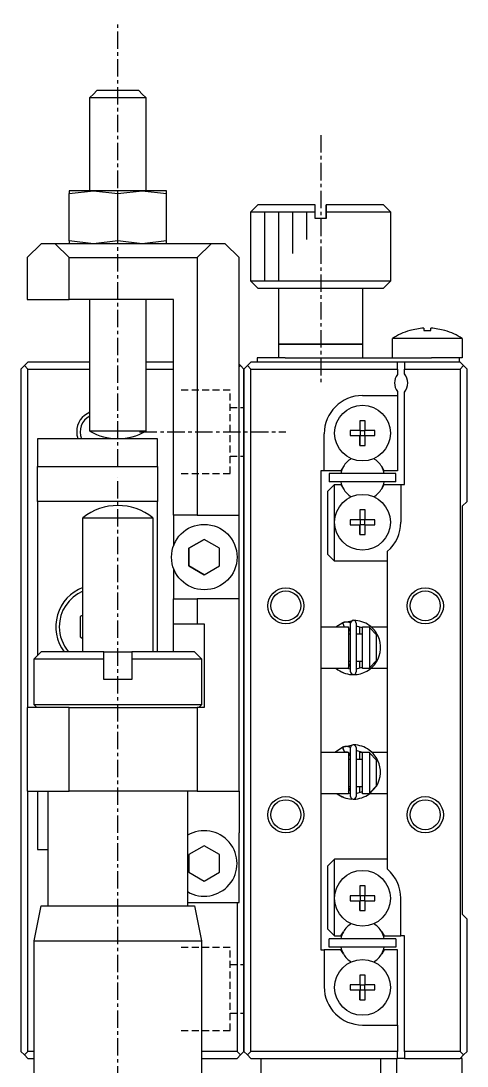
# Model space of a CAD drawing. Extents: x 10 to 368, y 10 to 243.
# Drawn here: x 336.3 to 368.3, y 122 to 197.1 of the extents above; entities that cross this region are included whole.
import ezdxf

# ---------------------------------------------------------------- set-up
doc = ezdxf.new("R2010")
doc.units = 0
doc.linetypes.add('CENTER', pattern=[2, 1.25, -0.25, 0.25, -0.25])
doc.linetypes.add('DASHED', pattern=[0.75, 0.5, -0.25])
doc.layers.get('0').update_dxf_attribs({"linetype": 'CONTINUOUS'})
doc.layers.add('CENTER', color=1, linetype='CENTER')

msp = doc.modelspace()

# ---------------------------------------------------------------- linework, layer by layer
at = {"color": 7, "linetype": 'CONTINUOUS'}
for p, q in [((341.283, 191.6), (341.533, 191.85)), ((341.283, 191.6), (345.283, 191.6)), ((341.283, 184.9), (341.283, 191.6)), ((341.533, 191.85), (341.783, 192.1)), ((344.783, 192.1), (341.783, 192.1)), ((344.783, 192.1), (345.033, 191.85)), ((345.033, 191.85), (345.283, 191.6)), ((345.283, 191.6), (345.283, 184.9)), ((339.783, 184.703), (341.533, 184.9)), ((339.783, 184.9), (339.783, 184.703)), ((341.533, 184.9), (339.783, 184.9)), ((339.783, 181.297), (339.783, 184.703)), ((341.533, 184.9), (343.283, 184.703)), ((345.033, 184.9), (341.533, 184.9)), ((343.283, 184.703), (345.033, 184.9)), ((343.283, 181.297), (343.283, 184.703)), ((345.033, 184.9), (346.783, 184.703)), ((346.783, 184.9), (345.033, 184.9)), ((346.783, 184.703), (346.783, 184.9)), ((346.783, 181.297), (346.783, 184.703)), ((352.833, 183.4), (353.333, 183.9)), ((357.433, 183.9), (353.333, 183.9)), ((357.433, 183.4), (357.433, 183.9)), ((358.233, 183.4), (358.233, 183.9)), ((358.233, 183.9), (358.233, 183.4)), ((362.333, 183.9), (358.233, 183.9)), ((362.333, 183.9), (362.833, 183.4)), ((352.833, 183.4), (357.433, 183.4)), ((352.833, 178.4), (352.833, 183.4)), ((357.433, 182.9), (357.433, 183.4)), ((358.233, 182.9), (358.233, 183.4)), ((358.233, 183.4), (362.833, 183.4)), ((358.233, 183.4), (358.233, 182.9)), ((362.833, 183.4), (362.833, 178.4)), ((358.233, 182.9), (357.433, 182.9)), ((337.783, 181.1), (336.783, 180.1)), ((338.783, 181.1), (337.783, 181.1)), ((339.783, 180.1), (338.783, 181.1)), ((339.783, 181.1), (338.783, 181.1)), ((341.533, 181.1), (339.783, 181.297)), ((339.783, 181.297), (339.783, 181.1)), ((341.283, 181.1), (339.783, 181.1)), ((345.283, 181.1), (341.283, 181.1)), ((343.283, 181.297), (341.533, 181.1)), ((345.033, 181.1), (343.283, 181.297)), ((346.783, 181.297), (345.033, 181.1)), ((349.983, 181.1), (345.283, 181.1)), ((346.783, 181.1), (346.783, 181.297)), ((349.983, 181.1), (348.983, 180.1)), ((350.983, 181.1), (349.983, 181.1)), ((351.983, 180.1), (350.983, 181.1)), ((336.783, 180.1), (336.783, 177.1)), ((339.783, 177.1), (339.783, 180.1)), ((339.783, 180.1), (348.983, 180.1)), ((348.983, 180.1), (348.983, 161.6)), ((351.983, 161.6), (351.983, 180.1)), ((357.833, 178.4), (352.833, 178.4)), ((353.333, 177.9), (352.833, 178.4)), ((353.333, 177.9), (357.833, 177.9)), ((354.833, 173.9), (354.833, 177.9)), ((362.833, 178.4), (357.833, 178.4)), ((357.833, 177.9), (362.333, 177.9)), ((360.833, 177.9), (360.833, 173.9)), ((362.833, 178.4), (362.333, 177.9)), ((336.783, 177.1), (339.783, 177.1)), ((347.283, 177.1), (339.783, 177.1)), ((341.283, 167.636), (341.283, 177.1)), ((345.283, 177.1), (345.283, 167.636)), ((347.283, 161.6), (347.283, 177.1)), ((364.221, 174.869), (364.224, 174.863)), ((365.223, 175.035), (365.223, 174.863)), ((365.743, 174.863), (365.743, 175.035)), ((366.742, 174.863), (366.745, 174.869)), ((367.983, 174.292), (362.983, 174.292)), ((362.983, 172.9), (362.983, 174.292)), ((365.223, 174.863), (365.743, 174.863)), ((367.983, 174.292), (367.983, 172.9)), ((354.833, 173.9), (357.833, 173.9)), ((357.833, 173.9), (354.833, 173.9)), ((354.833, 172.9), (354.833, 173.9)), ((357.833, 173.9), (360.833, 173.9)), ((360.833, 173.9), (357.833, 173.9)), ((360.833, 173.9), (360.833, 172.9)), ((353.283, 172.9), (353.283, 172.6)), ((355.283, 172.9), (353.283, 172.9)), ((355.283, 172.9), (364.408, 172.9)), ((364.408, 172.9), (365.783, 172.9)), ((367.783, 172.9), (365.783, 172.9)), ((367.783, 172.6), (367.783, 172.9)), ((367.983, 172.9), (367.783, 172.9)), ((336.333, 172.1), (336.583, 172.35)), ((336.333, 172.1), (336.333, 123.1)), ((336.833, 172.6), (336.583, 172.35)), ((336.583, 172.35), (336.833, 172.1)), ((341.283, 172.6), (336.833, 172.6)), ((336.833, 147.8), (336.833, 172.1)), ((336.833, 172.1), (341.283, 172.1)), ((347.283, 172.6), (345.283, 172.6)), ((345.283, 172.1), (347.283, 172.1)), ((352.083, 172.35), (351.983, 172.45)), ((351.983, 172.25), (352.083, 172.35)), ((352.333, 172.1), (352.083, 172.35)), ((352.333, 172.1), (352.583, 172.35)), ((352.333, 172.1), (352.333, 123.1)), ((352.333, 123.1), (352.333, 172.1)), ((352.833, 172.6), (352.583, 172.35)), ((352.583, 172.35), (352.833, 172.1)), ((363.333, 172.6), (352.833, 172.6)), ((352.833, 123.1), (352.833, 172.1)), ((352.833, 172.1), (363.333, 172.1)), ((363.833, 172.6), (363.333, 172.6)), ((363.333, 172.1), (363.333, 172.6)), ((363.333, 172.1), (363.333, 171.7)), ((367.833, 172.6), (363.833, 172.6)), ((363.833, 172.6), (363.833, 172.1)), ((363.833, 172.1), (367.833, 172.1)), ((363.833, 171.761), (363.833, 172.1)), ((368.083, 172.35), (367.833, 172.6)), ((367.833, 172.1), (368.083, 172.35)), ((367.833, 172.1), (367.833, 123.1)), ((368.083, 172.35), (368.333, 172.1)), ((368.333, 162.6), (368.333, 172.1)), ((363.333, 170.5), (363.333, 170.2)), ((363.833, 163.8), (363.833, 170.439)), ((360.833, 170.2), (363.333, 170.2)), ((363.333, 170.2), (363.333, 164.8)), ((360.653, 168.386), (360.653, 167.68)), ((361.013, 168.386), (360.653, 168.386)), ((360.653, 168.386), (360.653, 167.68)), ((361.013, 167.68), (361.013, 168.386)), ((345.283, 167.636), (341.283, 167.636)), ((345.283, 167.636), (341.283, 167.636)), ((358.083, 164.8), (358.083, 167.45)), ((359.947, 167.68), (359.947, 167.32)), ((360.653, 167.68), (359.947, 167.68)), ((360.663, 167.67), (360.653, 167.68)), ((361.003, 167.67), (360.663, 167.67)), ((360.663, 167.67), (360.663, 167.33)), ((361.003, 167.67), (361.013, 167.68)), ((361.003, 167.33), (361.003, 167.67)), ((361.719, 167.68), (361.013, 167.68)), ((361.719, 167.32), (361.719, 167.68)), ((346.133, 167.1), (337.533, 167.1)), ((337.533, 167.1), (337.533, 165.1)), ((346.133, 165.1), (346.133, 167.1)), ((359.947, 167.32), (360.653, 167.32)), ((360.663, 167.33), (360.653, 167.32)), ((360.653, 167.32), (360.653, 166.614)), ((360.653, 166.614), (360.653, 167.32)), ((360.653, 166.614), (361.013, 166.614)), ((360.663, 167.33), (361.003, 167.33)), ((361.003, 167.33), (361.013, 167.32)), ((361.013, 167.32), (361.719, 167.32)), ((361.013, 166.614), (361.013, 167.32)), ((337.533, 165.1), (346.133, 165.1)), ((337.533, 162.6), (337.533, 165.1)), ((346.133, 165.1), (346.133, 162.6)), ((358.083, 164.8), (357.833, 164.8)), ((357.833, 164.8), (357.833, 162.6)), ((359.289, 164.8), (358.083, 164.8)), ((363.233, 164.6), (358.433, 164.6)), ((358.433, 164.6), (358.433, 164)), ((359.458, 165.094), (359.289, 164.8)), ((362.377, 164.8), (362.208, 165.094)), ((363.333, 164.8), (362.377, 164.8)), ((363.233, 164), (363.233, 164.6)), ((358.833, 163.8), (358.333, 163.3)), ((363.233, 164), (358.433, 164)), ((358.833, 163.8), (359.289, 163.8)), ((358.833, 161.1), (358.833, 163.8)), ((359.289, 163.8), (359.458, 163.506)), ((362.208, 163.506), (362.377, 163.8)), ((362.377, 163.8), (363.583, 163.8)), ((363.583, 163.8), (363.833, 163.8)), ((363.583, 163.8), (363.583, 161.1)), ((358.333, 163.3), (358.333, 158.8)), ((346.133, 162.6), (337.533, 162.6)), ((337.533, 162.6), (337.533, 151.55)), ((346.133, 151.8), (346.133, 162.6)), ((357.833, 162.6), (357.833, 130.4)), ((368.333, 162.6), (367.983, 162.25)), ((367.983, 162.25), (367.983, 132.95)), ((340.783, 161.422), (345.783, 161.422)), ((340.783, 151.8), (340.783, 161.422)), ((345.783, 161.422), (345.783, 151.8)), ((348.983, 161.6), (347.283, 161.6)), ((347.283, 161.6), (347.283, 159.426)), ((348.983, 161.6), (351.983, 161.6)), ((351.983, 155.6), (351.983, 161.6)), ((360.653, 161.986), (360.653, 161.28)), ((361.013, 161.986), (360.653, 161.986)), ((360.653, 161.986), (360.653, 161.28)), ((361.013, 161.28), (361.013, 161.986)), ((358.833, 158.3), (358.833, 161.1)), ((359.947, 161.28), (359.947, 160.92)), ((360.653, 161.28), (359.947, 161.28)), ((359.947, 160.92), (360.653, 160.92)), ((360.663, 161.27), (360.653, 161.28)), ((360.663, 160.93), (360.653, 160.92)), ((360.653, 160.92), (360.653, 160.214)), ((360.653, 160.214), (360.653, 160.92)), ((361.003, 161.27), (360.663, 161.27)), ((360.663, 161.27), (360.663, 160.93)), ((360.663, 160.93), (361.003, 160.93)), ((361.003, 161.27), (361.013, 161.28)), ((361.003, 160.93), (361.003, 161.27)), ((361.003, 160.93), (361.013, 160.92)), ((361.719, 161.28), (361.013, 161.28)), ((361.013, 160.92), (361.719, 160.92)), ((361.013, 160.214), (361.013, 160.92)), ((361.719, 160.92), (361.719, 161.28)), ((349.483, 159.87), (348.383, 159.235)), ((348.383, 159.235), (349.483, 159.87)), ((350.583, 159.235), (349.483, 159.87)), ((360.653, 160.214), (361.013, 160.214)), ((348.383, 159.235), (348.383, 157.965)), ((348.383, 157.965), (348.383, 159.235)), ((350.583, 157.965), (350.583, 159.235)), ((358.333, 158.8), (358.833, 158.3)), ((362.633, 136.179), (362.633, 159.021)), ((347.283, 157.774), (347.283, 155.6)), ((348.383, 157.965), (349.483, 157.33)), ((349.483, 157.33), (348.383, 157.965)), ((349.483, 157.33), (350.583, 157.965)), ((362.633, 158.3), (358.833, 158.3)), ((347.283, 155.6), (348.983, 155.6)), ((347.283, 153.8), (347.283, 155.6)), ((348.983, 155.6), (348.983, 153.8)), ((351.983, 155.6), (348.983, 155.6)), ((351.983, 141.8), (351.983, 155.6)), ((340.783, 154.437), (340.583, 154.322)), ((340.583, 154.322), (340.583, 152.878)), ((358.927, 153.6), (359.414, 153.9)), ((359.405, 153.896), (359.509, 153.6)), ((359.411, 153.896), (359.41, 153.891)), ((359.41, 153.891), (359.41, 153.886)), ((359.41, 153.886), (359.411, 153.88)), ((359.412, 153.899), (359.411, 153.896)), ((359.411, 153.88), (359.412, 153.872)), ((359.412, 153.899), (360.154, 154.057)), ((359.413, 153.9), (359.412, 153.899)), ((359.412, 153.872), (359.414, 153.864)), ((359.415, 153.901), (359.413, 153.9)), ((359.414, 153.901), (359.444, 153.913)), ((359.414, 153.864), (359.416, 153.854)), ((359.416, 153.854), (359.419, 153.844)), ((359.444, 153.913), (359.477, 153.924)), ((359.477, 153.924), (359.51, 153.934)), ((359.51, 153.934), (359.544, 153.942)), ((359.544, 153.942), (359.578, 153.948)), ((359.578, 153.948), (359.612, 153.953)), ((359.612, 153.953), (359.646, 153.955)), ((359.646, 153.955), (359.681, 153.957)), ((359.681, 153.957), (359.715, 153.956)), ((359.715, 153.956), (359.75, 153.954)), ((359.75, 153.954), (359.784, 153.949)), ((359.784, 153.949), (359.818, 153.944)), ((359.818, 153.944), (359.852, 153.936)), ((359.852, 153.936), (359.885, 153.927)), ((359.885, 153.927), (359.918, 153.916)), ((359.918, 153.916), (359.95, 153.904)), ((359.95, 153.904), (359.982, 153.89)), ((359.981, 150.358), (359.981, 153.858)), ((359.982, 153.89), (359.983, 153.889)), ((360.381, 153.858), (360.381, 150.358)), ((347.283, 153.8), (348.983, 153.8)), ((347.283, 151.8), (347.283, 153.8)), ((348.983, 153.8), (349.483, 153.8)), ((349.483, 153.8), (349.483, 147.8)), ((357.833, 153.6), (359.833, 153.6)), ((359.419, 153.844), (359.422, 153.833)), ((359.422, 153.833), (359.426, 153.821)), ((359.426, 153.821), (359.43, 153.808)), ((359.43, 153.808), (359.434, 153.795)), ((359.434, 153.795), (359.439, 153.782)), ((359.439, 153.782), (359.444, 153.768)), ((359.444, 153.768), (359.45, 153.753)), ((359.45, 153.753), (359.455, 153.739)), ((359.455, 153.739), (359.461, 153.724)), ((359.461, 153.724), (359.468, 153.709)), ((359.468, 153.709), (359.474, 153.694)), ((359.474, 153.694), (359.481, 153.679)), ((359.481, 153.679), (359.487, 153.665)), ((359.487, 153.665), (359.494, 153.651)), ((359.494, 153.651), (359.5, 153.637)), ((359.5, 153.637), (359.507, 153.624)), ((359.507, 153.624), (359.513, 153.612)), ((359.513, 153.612), (359.52, 153.6)), ((359.833, 153.6), (359.833, 150.6)), ((359.981, 153.256), (359.833, 153.516)), ((360.833, 153.515), (360.381, 153.646)), ((360.633, 153.1), (360.633, 153.6)), ((360.833, 150.6), (360.833, 153.6)), ((360.833, 153.6), (361.333, 153.6)), ((361.333, 153.6), (361.333, 153.546)), ((361.333, 153.546), (361.333, 150.654)), ((361.833, 153.017), (361.333, 153.546)), ((361.433, 153.6), (361.434, 153.6)), ((361.435, 153.6), (362.633, 153.6)), ((340.583, 152.878), (340.783, 152.763)), ((359.833, 153.1), (359.981, 153.1)), ((360.381, 153.1), (360.833, 153.1)), ((361.833, 151.183), (361.833, 153.017)), ((337.283, 151.3), (337.783, 151.8)), ((342.283, 151.8), (337.783, 151.8)), ((342.283, 151.3), (342.283, 151.8)), ((342.283, 151.8), (344.283, 151.8)), ((348.783, 151.8), (344.283, 151.8)), ((344.283, 151.8), (344.283, 151.3)), ((348.783, 151.8), (349.283, 151.3)), ((337.283, 151.3), (342.283, 151.3)), ((337.283, 148), (337.283, 151.3)), ((342.283, 149.8), (342.283, 151.3)), ((344.283, 151.3), (349.283, 151.3)), ((344.283, 151.3), (344.283, 149.8)), ((349.283, 151.3), (349.283, 148)), ((359.981, 151.1), (359.833, 151.1)), ((359.833, 150.7), (359.981, 150.96)), ((360.833, 151.1), (360.381, 151.1)), ((360.633, 150.625), (360.633, 151.1)), ((361.333, 150.654), (361.833, 151.183)), ((359.833, 150.6), (357.833, 150.6)), ((359.414, 150.316), (359.361, 150.34)), ((359.414, 150.315), (359.415, 150.315)), ((359.457, 150.298), (359.414, 150.315)), ((359.415, 150.315), (359.415, 150.316)), ((359.461, 150.297), (359.457, 150.298)), ((359.463, 150.296), (359.461, 150.297)), ((359.466, 150.295), (359.463, 150.296)), ((359.468, 150.295), (359.466, 150.295)), ((359.469, 150.294), (359.468, 150.295)), ((359.471, 150.294), (359.469, 150.294)), ((359.472, 150.294), (359.471, 150.294)), ((359.473, 150.293), (359.472, 150.294)), ((359.82, 150.6), (359.833, 150.597)), ((359.833, 150.597), (359.981, 150.57)), ((360.159, 150.159), (360.058, 150.163)), ((360.381, 150.57), (360.833, 150.701)), ((361.333, 150.6), (360.833, 150.6)), ((361.333, 150.654), (361.333, 150.6)), ((361.414, 150.6), (361.414, 150.6)), ((362.633, 150.6), (361.415, 150.6)), ((361.415, 150.6), (361.415, 150.6)), ((344.283, 149.8), (342.283, 149.8)), ((343.283, 148), (337.283, 148)), ((337.483, 147.8), (337.283, 148)), ((349.283, 148), (343.283, 148)), ((349.283, 148), (349.083, 147.8)), ((336.783, 147.8), (336.783, 141.8)), ((339.783, 147.8), (336.783, 147.8)), ((339.783, 147.8), (348.983, 147.8)), ((339.783, 141.8), (339.783, 147.8)), ((348.983, 147.8), (348.983, 141.8)), ((349.483, 147.8), (348.983, 147.8)), ((358.85, 144.6), (359.404, 144.958)), ((359.394, 144.954), (359.534, 144.6)), ((359.401, 144.957), (359.4, 144.954)), ((359.4, 144.954), (359.4, 144.95)), ((359.4, 144.95), (359.4, 144.945)), ((359.4, 144.945), (359.4, 144.939)), ((359.4, 144.939), (359.401, 144.932)), ((359.401, 144.957), (360.143, 145.115)), ((359.402, 144.959), (359.401, 144.957)), ((359.401, 144.932), (359.403, 144.924)), ((359.404, 144.959), (359.402, 144.959)), ((359.403, 144.959), (359.433, 144.971)), ((359.403, 144.924), (359.405, 144.915)), ((359.405, 144.915), (359.407, 144.905)), ((359.407, 144.905), (359.41, 144.894)), ((359.41, 144.894), (359.414, 144.883)), ((359.414, 144.883), (359.417, 144.871)), ((359.417, 144.871), (359.422, 144.858)), ((359.422, 144.858), (359.426, 144.845)), ((359.433, 144.971), (359.466, 144.982)), ((359.466, 144.982), (359.499, 144.992)), ((359.499, 144.992), (359.533, 145)), ((359.533, 145), (359.567, 145.006)), ((359.567, 145.006), (359.601, 145.011)), ((359.601, 145.011), (359.635, 145.013)), ((359.635, 145.013), (359.67, 145.015)), ((359.67, 145.015), (359.704, 145.014)), ((359.704, 145.014), (359.739, 145.012)), ((359.739, 145.012), (359.773, 145.008)), ((359.773, 145.008), (359.807, 145.002)), ((359.807, 145.002), (359.841, 144.994)), ((359.841, 144.994), (359.874, 144.985)), ((359.874, 144.985), (359.907, 144.974)), ((359.907, 144.974), (359.939, 144.962)), ((359.939, 144.962), (359.971, 144.948)), ((359.97, 141.416), (359.97, 144.916)), ((359.971, 144.948), (359.973, 144.947)), ((360.37, 144.916), (360.37, 141.416)), ((357.833, 144.6), (359.833, 144.6)), ((359.426, 144.845), (359.431, 144.832)), ((359.431, 144.832), (359.436, 144.818)), ((359.436, 144.818), (359.442, 144.804)), ((359.442, 144.804), (359.448, 144.789)), ((359.448, 144.789), (359.454, 144.775)), ((359.454, 144.775), (359.46, 144.761)), ((359.46, 144.761), (359.466, 144.746)), ((359.466, 144.746), (359.472, 144.732)), ((359.472, 144.732), (359.479, 144.718)), ((359.479, 144.718), (359.485, 144.705)), ((359.485, 144.705), (359.492, 144.692)), ((359.492, 144.692), (359.498, 144.679)), ((359.498, 144.679), (359.504, 144.667)), ((359.504, 144.667), (359.51, 144.656)), ((359.51, 144.656), (359.516, 144.645)), ((359.516, 144.645), (359.522, 144.635)), ((359.522, 144.635), (359.527, 144.626)), ((359.527, 144.626), (359.533, 144.618)), ((359.533, 144.618), (359.538, 144.611)), ((359.538, 144.611), (359.542, 144.605)), ((359.542, 144.605), (359.546, 144.6)), ((359.765, 144.6), (359.584, 144.6)), ((359.833, 144.6), (359.833, 141.6)), ((359.97, 144.314), (359.833, 144.568)), ((359.833, 144.1), (359.97, 144.1)), ((360.833, 144.568), (360.37, 144.704)), ((360.37, 144.1), (360.833, 144.1)), ((360.633, 144.1), (360.633, 144.6)), ((360.633, 144.6), (360.759, 144.6)), ((360.833, 141.6), (360.833, 144.6)), ((360.833, 144.6), (361.333, 144.6)), ((361.333, 144.6), (361.333, 144.546)), ((361.333, 144.546), (361.333, 141.654)), ((361.833, 144.017), (361.333, 144.546)), ((361.489, 144.6), (361.489, 144.6)), ((361.489, 144.6), (361.49, 144.6)), ((361.49, 144.6), (362.633, 144.6)), ((361.833, 142.183), (361.833, 144.017)), ((359.97, 142.1), (359.833, 142.1)), ((359.833, 141.764), (359.97, 142.018)), ((360.833, 142.1), (360.37, 142.1)), ((360.633, 141.686), (360.633, 142.1)), ((361.849, 142.177), (361.329, 141.599)), ((361.333, 141.654), (361.833, 142.183)), ((336.783, 141.8), (339.783, 141.8)), ((336.833, 123.1), (336.833, 141.8)), ((337.533, 141.8), (337.533, 137.6)), ((338.283, 133.55), (338.283, 141.8)), ((348.983, 141.8), (339.783, 141.8)), ((348.283, 141.8), (348.283, 133.55)), ((348.983, 141.8), (351.983, 141.8)), ((351.983, 141.8), (351.983, 138.8)), ((359.833, 141.6), (357.833, 141.6)), ((359.403, 141.374), (359.35, 141.398)), ((359.403, 141.373), (359.404, 141.373)), ((359.447, 141.356), (359.403, 141.373)), ((359.404, 141.373), (359.405, 141.374)), ((359.45, 141.355), (359.447, 141.356)), ((359.452, 141.354), (359.45, 141.355)), ((359.455, 141.353), (359.452, 141.354)), ((359.457, 141.353), (359.455, 141.353)), ((359.459, 141.352), (359.457, 141.353)), ((359.46, 141.352), (359.459, 141.352)), ((359.461, 141.352), (359.46, 141.352)), ((359.462, 141.351), (359.461, 141.352)), ((359.833, 141.652), (359.97, 141.628)), ((360.148, 141.217), (360.047, 141.221)), ((360.37, 141.628), (360.833, 141.764)), ((361.333, 141.6), (360.833, 141.6)), ((361.333, 141.654), (361.333, 141.6)), ((362.633, 141.6), (361.333, 141.6)), ((351.983, 133.8), (351.983, 138.8)), ((337.533, 137.6), (338.283, 137.6)), ((349.483, 137.87), (348.383, 137.235)), ((350.583, 137.235), (349.483, 137.87)), ((348.383, 137.235), (348.383, 135.965)), ((350.583, 135.965), (350.583, 137.235)), ((358.833, 136.9), (358.333, 136.4)), ((362.633, 136.9), (358.833, 136.9)), ((358.833, 134.1), (358.833, 136.9)), ((348.383, 135.965), (349.483, 135.33)), ((349.483, 135.33), (350.583, 135.965)), ((358.333, 136.4), (358.333, 131.9)), ((360.653, 134.986), (360.653, 134.28)), ((361.013, 134.986), (360.653, 134.986)), ((360.653, 134.986), (360.653, 134.28)), ((361.013, 134.28), (361.013, 134.986)), ((348.283, 133.8), (351.983, 133.8)), ((351.833, 133.8), (351.833, 123.1)), ((358.833, 131.4), (358.833, 134.1)), ((359.947, 134.28), (359.947, 133.92)), ((360.653, 134.28), (359.947, 134.28)), ((359.947, 133.92), (360.653, 133.92)), ((360.663, 134.27), (360.653, 134.28)), ((360.663, 133.93), (360.653, 133.92)), ((360.653, 133.92), (360.653, 133.214)), ((360.653, 133.214), (360.653, 133.92)), ((361.003, 134.27), (360.663, 134.27)), ((360.663, 134.27), (360.663, 133.93)), ((360.663, 133.93), (361.003, 133.93)), ((361.003, 134.27), (361.013, 134.28)), ((361.003, 133.93), (361.003, 134.27)), ((361.003, 133.93), (361.013, 133.92)), ((361.719, 134.28), (361.013, 134.28)), ((361.013, 133.92), (361.719, 133.92)), ((361.013, 133.214), (361.013, 133.92)), ((361.719, 133.92), (361.719, 134.28)), ((363.583, 131.4), (363.583, 134.1)), ((337.283, 131.05), (337.783, 133.55)), ((337.783, 133.55), (348.783, 133.55)), ((348.783, 133.55), (349.283, 131.05)), ((360.653, 133.214), (361.013, 133.214)), ((367.983, 132.95), (368.333, 132.6)), ((368.333, 123.1), (368.333, 132.6)), ((358.333, 131.9), (358.833, 131.4)), ((358.833, 131.4), (359.289, 131.4)), ((359.289, 131.4), (359.458, 131.694)), ((362.208, 131.694), (362.377, 131.4)), ((362.377, 131.4), (363.583, 131.4)), ((363.833, 131.4), (363.583, 131.4)), ((363.833, 123.1), (363.833, 131.4)), ((337.283, 131.05), (349.283, 131.05)), ((337.283, 121.3), (337.283, 131.05)), ((349.283, 131.05), (349.283, 121.3)), ((363.233, 131.2), (358.433, 131.2)), ((358.433, 130.6), (358.433, 131.2)), ((363.233, 130.6), (358.433, 130.6)), ((363.233, 131.2), (363.233, 130.6)), ((357.833, 130.4), (358.083, 130.4)), ((358.083, 130.4), (358.083, 127.75)), ((359.289, 130.4), (358.083, 130.4)), ((359.458, 130.106), (359.289, 130.4)), ((362.377, 130.4), (362.208, 130.106)), ((363.333, 130.4), (362.377, 130.4)), ((363.333, 125), (363.333, 130.4)), ((360.653, 128.586), (360.653, 127.88)), ((361.013, 128.586), (360.653, 128.586)), ((360.653, 128.586), (360.653, 127.88)), ((361.013, 127.88), (361.013, 128.586)), ((359.947, 127.88), (359.947, 127.52)), ((360.653, 127.88), (359.947, 127.88)), ((360.663, 127.87), (360.653, 127.88)), ((361.003, 127.87), (360.663, 127.87)), ((360.663, 127.87), (360.663, 127.53)), ((361.003, 127.87), (361.013, 127.88)), ((361.003, 127.53), (361.003, 127.87)), ((361.719, 127.88), (361.013, 127.88)), ((361.719, 127.52), (361.719, 127.88)), ((359.947, 127.52), (360.653, 127.52)), ((360.663, 127.53), (360.653, 127.52)), ((360.653, 127.52), (360.653, 126.814)), ((360.653, 126.814), (360.653, 127.52)), ((360.663, 127.53), (361.003, 127.53)), ((361.003, 127.53), (361.013, 127.52)), ((361.013, 127.52), (361.719, 127.52)), ((361.013, 126.814), (361.013, 127.52)), ((360.653, 126.814), (361.013, 126.814)), ((360.833, 125), (363.333, 125)), ((363.333, 125), (363.333, 123.1)), ((336.583, 122.85), (336.333, 123.1)), ((336.833, 123.1), (336.583, 122.85)), ((337.283, 123.1), (336.833, 123.1)), ((351.833, 123.1), (349.283, 123.1)), ((352.083, 122.85), (351.833, 123.1)), ((352.083, 122.85), (352.333, 123.1)), ((352.333, 123.1), (352.583, 122.85)), ((352.833, 123.1), (352.583, 122.85)), ((363.333, 123.1), (352.833, 123.1)), ((363.333, 122.6), (363.333, 123.1)), ((367.833, 123.1), (363.833, 123.1)), ((363.833, 123.1), (363.833, 122.6)), ((368.083, 122.85), (367.833, 123.1)), ((368.333, 123.1), (368.083, 122.85)), ((336.583, 122.85), (336.833, 122.6)), ((336.833, 122.6), (337.283, 122.6)), ((349.283, 122.6), (351.833, 122.6)), ((351.833, 122.6), (352.083, 122.85)), ((352.583, 122.85), (352.833, 122.6)), ((352.833, 122.6), (363.333, 122.6)), ((353.533, 122.6), (353.533, 112.35)), ((362.133, 122.6), (362.133, 114.6)), ((363.283, 122.6), (363.283, 117.6)), ((363.833, 122.6), (363.333, 122.6)), ((363.833, 122.6), (367.833, 122.6)), ((367.833, 122.6), (368.083, 122.85)), ((367.983, 122.6), (367.833, 122.6)), ((367.983, 117.6), (367.983, 122.6))]:
    msp.add_line(p, q, dxfattribs=at)
at = {"color": 3, "linetype": 'CONTINUOUS'}
for p, q in [((353.833, 178.4), (353.833, 183.4)), ((354.833, 178.4), (354.833, 183.4)), ((355.833, 180.4), (355.833, 183.4)), ((356.833, 181.4), (356.833, 183.4))]:
    msp.add_line(p, q, dxfattribs=at)
at = {"color": 3, "linetype": 'DASHED'}
for p, q in [((347.833, 170.6), (351.333, 170.6)), ((351.333, 164.6), (351.333, 170.6)), ((351.333, 169.35), (352.333, 169.35)), ((351.333, 165.85), (352.333, 165.85)), ((347.833, 164.6), (351.333, 164.6)), ((347.833, 130.6), (351.333, 130.6)), ((351.333, 124.6), (351.333, 130.6)), ((351.333, 129.35), (352.333, 129.35)), ((351.333, 125.85), (352.333, 125.85)), ((347.833, 124.6), (351.333, 124.6))]:
    msp.add_line(p, q, dxfattribs=at)
at = {"color": 7, "linetype": 'CONTINUOUS'}
for centre, radius in [((360.833, 167.5), 2), ((360.833, 161.1), 2), ((349.483, 158.6), 2.35), ((355.333, 155.1), 1.075), ((365.333, 155.1), 1.075), ((355.333, 140.1), 1.075), ((365.333, 140.1), 1.075), ((360.833, 134.1), 2), ((360.833, 127.7), 2)]:
    msp.add_circle(centre, radius, dxfattribs=at)
at = {"color": 3, "linetype": 'CONTINUOUS'}
for centre in [(355.333, 155.1), (365.333, 155.1), (355.333, 140.1), (365.333, 140.1)]:
    msp.add_circle(centre, 1.3, dxfattribs=at)
at = {"color": 7, "linetype": 'CONTINUOUS'}
for centre, radius, start, end in [((365.483, 170.55), 4.5, 106.28584, 123.74899), ((365.483, 170.55), 4.492, 93.31782, 106.26943), ((365.483, 170.55), 4.492, 73.73057, 86.68218), ((365.483, 170.55), 4.5, 56.25101, 73.71416), ((364.133, 171.1), 1, 143.1301, 216.8699), ((363.083, 171.1), 1, 318.59038, 41.40962), ((360.833, 167.45), 2.75, 90, 180), ((341.833, 167.6), 1.25, 116.10388, 203.57818), ((343.283, 171.1), 4, 240, 270), ((343.283, 171.1), 4, 270, 300), ((360.833, 164.3), 1.587, 135, 150), ((360.948, 164.185), 1.75, 121.8865, 135.00441), ((360.833, 164.3), 1.587, 120.43318, 134.99997), ((360.833, 164.3), 1.587, 45.00003, 59.56682), ((360.718, 164.185), 1.75, 44.99559, 58.1135), ((360.833, 164.3), 1.587, 30, 45), ((360.833, 164.3), 1.587, 149.99997, 169.10691), ((360.833, 164.3), 1.587, 10.89309, 30.00003), ((360.833, 164.3), 1.587, 190.89302, 209.99997), ((360.833, 164.3), 1.587, 330, 349.10698), ((360.833, 164.3), 1.587, 210, 225), ((360.948, 164.415), 1.75, 224.99559, 238.1135), ((360.833, 164.3), 1.587, 224.99997, 239.56674), ((360.833, 164.3), 1.587, 300.43326, 315.00003), ((360.718, 164.415), 1.75, 301.8865, 315.00441), ((360.833, 164.3), 1.587, 315, 330), ((343.283, 158.3), 4, 51.31781, 128.68219), ((360.833, 161.1), 2.75, 310.88519, 0), ((341.833, 153.6), 3, 110.48723, 216.8699), ((341.833, 153.6), 2.75, 112.44626, 180), ((360.181, 153.858), 0.2, 0, 180), ((360.179, 152.101), 1.956, 54.23519, 89.24197), ((341.833, 153.6), 2.75, 180, 220.88519), ((360.171, 152.1), 1.961, 24.70389, 54.07075), ((360.181, 152.108), 1.949, 270.81732, 24.60788), ((360.184, 152.115), 1.956, 230.77385, 266.31886), ((360.181, 150.358), 0.2, 180, 0), ((360.17, 144.916), 0.2, 0, 180), ((360.168, 143.159), 1.956, 54.23515, 89.24193), ((360.16, 143.158), 1.961, 24.70393, 54.07078), ((360.17, 143.166), 1.949, 329.48496, 24.60464), ((360.173, 143.175), 1.958, 233.56069, 266.30923), ((360.17, 141.416), 0.2, 180, 0), ((360.169, 143.167), 1.95, 270.83739, 306.49105), ((349.483, 136.6), 2.35, 239.29364, 120.70636), ((360.833, 134.1), 2.75, 0, 49.11481), ((360.948, 130.785), 1.75, 121.8865, 135.00441), ((360.833, 130.9), 1.587, 120.43326, 135.00003), ((360.833, 130.9), 1.587, 44.99997, 59.56674), ((360.718, 130.785), 1.75, 44.99559, 58.1135), ((360.833, 130.9), 1.587, 150.00003, 169.10698), ((360.833, 130.9), 1.587, 135, 150), ((360.833, 130.9), 1.587, 30, 45), ((360.833, 130.9), 1.587, 10.89302, 29.99997), ((360.833, 130.9), 1.587, 190.89309, 210.00003), ((360.833, 130.9), 1.587, 330, 349.10691), ((360.833, 130.9), 1.587, 210, 225), ((360.833, 130.9), 1.587, 315, 330), ((360.948, 131.015), 1.75, 224.99559, 238.1135), ((360.833, 130.9), 1.587, 225.00003, 239.56682), ((360.833, 130.9), 1.587, 300.43318, 314.99997), ((360.718, 131.015), 1.75, 301.8865, 315.00441), ((360.833, 127.75), 2.75, 180, 270)]:
    msp.add_arc(centre, radius, start, end, dxfattribs=at)
at = {"color": 3, "linetype": 'CONTINUOUS'}
for start, end in [(111.51019, 180), (180, 199.47122)]:
    msp.add_arc((341.833, 167.6), 1.5, start, end, dxfattribs=at)
at = {"layer": 'CENTER', "color": 1, "linetype": 'CENTER'}
for p, q in [((343.283, 165.1), (343.283, 197.1)), ((357.833, 188.9), (357.833, 170.9)), ((344.833, 167.6), (355.333, 167.6)), ((343.283, 98.8), (343.283, 164.3))]:
    msp.add_line(p, q, dxfattribs=at)

doc.saveas('drawing.dxf')
